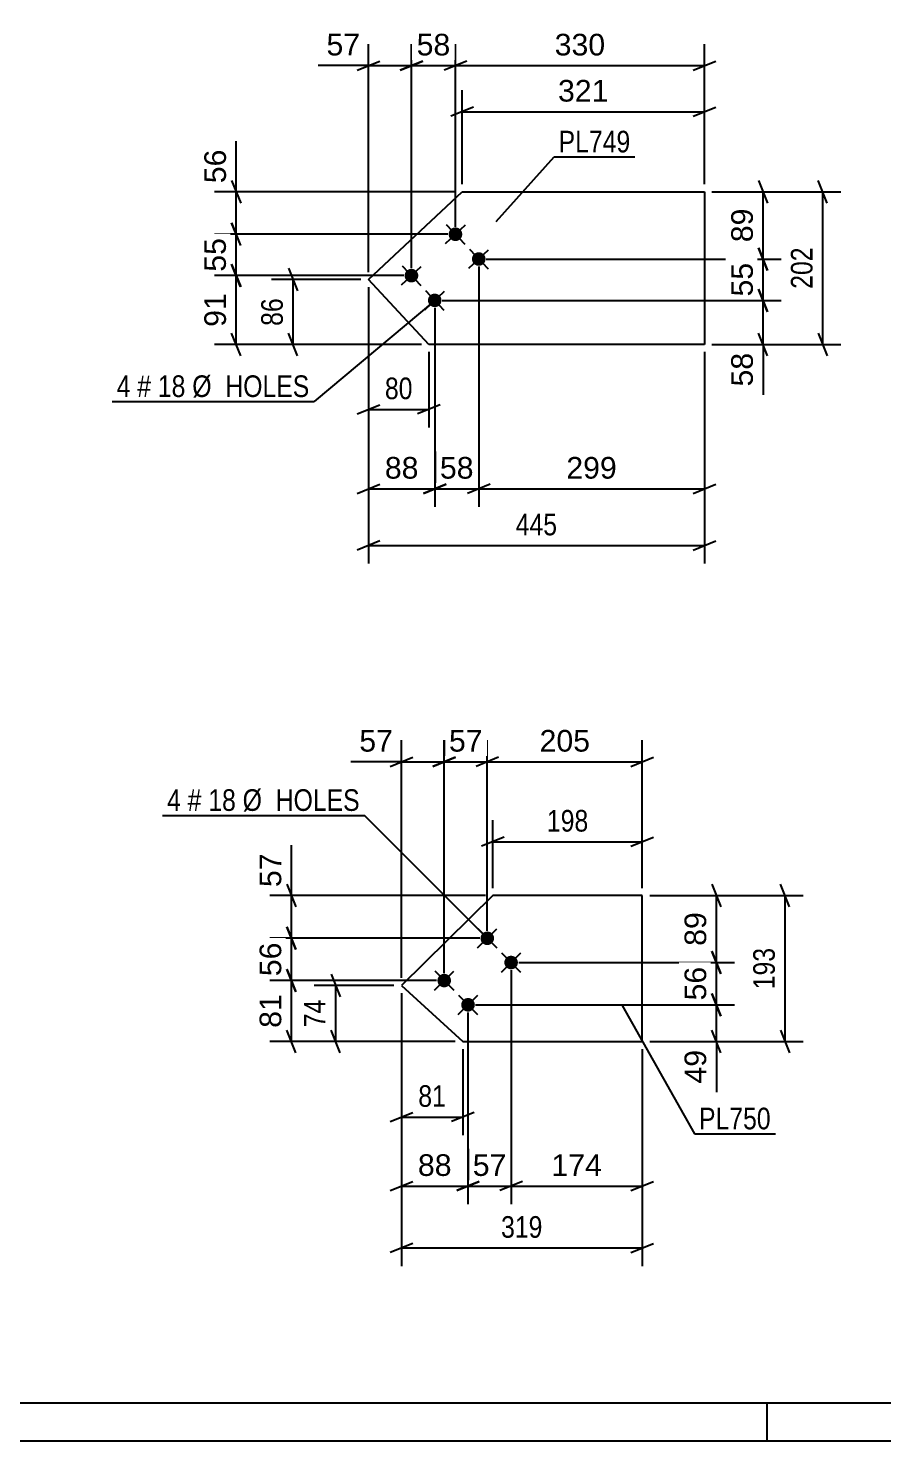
# Model space of a CAD drawing. Header units: millimetres. Extents: x 0 to 841, y 0 to 594.
# Drawn here: x 113.2 to 226.3, y 0 to 187.1 of the extents above; entities that cross this region are included whole.
import ezdxf

# ---------------------------------------------------------------- set-up
doc = ezdxf.new("R2010")
doc.units = ezdxf.units.MM
doc.styles.add('Arial', font='ARIAL.TTF', dxfattribs={"height": 0.2})
doc.styles.add('Arial Narrow', font='ARIALN.TTF', dxfattribs={"height": 0.2})

# ---------------------------------------------------------------- blocks, each defined once
blk = doc.blocks.new('Unknown-284934870-1134')
at = {"color": 5, "linetype": 'Continuous'}
for p, q in [((5, 5), (836, 5)), ((211, 0), (211, 5)), ((0, 0), (841, 0))]:
    blk.add_line(p, q, dxfattribs=at)
blk = doc.blocks.new('Part-284934870-2164 - 2163')
at = {"color": 2, "linetype": 'Continuous'}
for p, q in [((158.21, 153.76), (170.6, 165.4)), ((170.6, 165.4), (202.68, 165.4)), ((202.68, 165.4), (202.68, 145.18)), ((166.21, 145.18), (158.21, 153.76)), ((202.68, 145.18), (166.21, 145.18))]:
    blk.add_line(p, q, dxfattribs=at)
blk = doc.blocks.new('Bolt-284934870-2165 - 2163')
at = {"linetype": 'Continuous'}
for points in [[(170.38, 160.39, -1), (169.06, 159.15, -1)], [(173.46, 157.11, -1), (172.15, 155.87, -1)], [(164.55, 154.91, -1), (163.23, 153.67, -1)], [(167.63, 151.63, -1), (166.32, 150.4, -1)]]:
    blk.add_hatch(color=1, dxfattribs=at).paths.add_polyline_path(points)
at = {"color": 1, "linetype": 'Continuous'}
for p, q in [((168.41, 158.54), (171.03, 161)), ((168.49, 161.08), (170.95, 158.46)), ((171.49, 155.26), (174.11, 157.72)), ((171.57, 157.8), (174.03, 155.18)), ((162.58, 153.06), (165.2, 155.52)), ((162.66, 155.6), (165.12, 152.98)), ((165.66, 149.78), (168.28, 152.24)), ((165.74, 152.32), (168.2, 149.7))]:
    blk.add_line(p, q, dxfattribs=at)
blk = doc.blocks.new('Part-284934870-2172 - 2171')
at = {"color": 2, "linetype": 'Continuous'}
for p, q in [((174.69, 72.19), (162.57, 60.28)), ((194.45, 72.19), (174.69, 72.19)), ((194.45, 52.87), (194.45, 72.19)), ((162.57, 60.28), (170.69, 52.87)), ((170.69, 52.87), (194.45, 52.87))]:
    blk.add_line(p, q, dxfattribs=at)
blk = doc.blocks.new('Bolt-284934870-2173 - 2171')
at = {"linetype": 'Continuous'}
for points in [[(174.58, 67.17, -1), (173.29, 65.91, -1)], [(177.73, 63.96, -1), (176.45, 62.7, -1)], [(168.87, 61.57, -1), (167.59, 60.31, -1)], [(172.03, 58.36, -1), (170.74, 57.1, -1)]]:
    blk.add_hatch(color=1, dxfattribs=at).paths.add_polyline_path(points)
at = {"color": 1, "linetype": 'Continuous'}
for p, q in [((172.65, 65.28), (175.22, 67.8)), ((172.67, 67.83), (175.2, 65.26)), ((175.81, 62.07), (178.37, 64.6)), ((175.83, 64.62), (178.35, 62.05)), ((166.95, 59.67), (169.51, 62.2)), ((166.97, 62.22), (169.49, 59.65)), ((170.1, 56.46), (172.67, 58.99)), ((170.12, 59.01), (172.65, 56.44))]:
    blk.add_line(p, q, dxfattribs=at)
blk = doc.blocks.new('StraightDimension-284934870-10926 - 2163')
at = {"color": 7, "linetype": 'Continuous'}
for p, q in [((172.8, 155.49), (172.8, 123.66)), ((202.68, 144.18), (202.68, 123.66)), ((174.3, 126.66), (171.3, 125.46)), ((172.8, 126.06), (202.68, 126.06)), ((201.18, 125.46), (204.18, 126.66))]:
    blk.add_line(p, q, dxfattribs=at)
at = {"color": 0}
blk.add_wipeout([(191.67, 126.81), (191.67, 131.01), (183.8, 131.01), (183.8, 126.81)], dxfattribs=at)
at = {"color": 3, "style": 'Arial'}
blk.add_text('299', height=2.865, dxfattribs=at).set_placement((184.4, 127.41))
blk = doc.blocks.new('StraightDimension-284934870-10966 - 2163')
at = {"color": 7, "linetype": 'Continuous'}
for p, q in [((158.21, 154.76), (158.21, 184.95)), ((163.89, 155.29), (163.89, 184.95)), ((156.71, 181.5), (159.71, 182.7)), ((158.21, 182.1), (163.89, 182.1)), ((165.39, 182.7), (162.39, 181.5))]:
    blk.add_line(p, q, dxfattribs=at)
at = {"color": 0}
blk.add_wipeout([(157.69, 182.85), (157.69, 187.05), (152.04, 187.05), (152.04, 182.85)], dxfattribs=at)
at = {"color": 7, "linetype": 'Continuous'}
blk.add_line((158.21, 182.1), (151.52, 182.1), dxfattribs=at)
blk.add_line((158.21, 182.1), (151.52, 182.1), dxfattribs=at)
at = {"color": 3, "style": 'Arial'}
blk.add_text('57', height=2.865, dxfattribs=at).set_placement((152.64, 183.45))
blk = doc.blocks.new('StraightDimension-284934870-3855 - 2163')
at = {"color": 7, "linetype": 'Continuous'}
for p, q in [((158.21, 152.76), (158.21, 134.18)), ((166.21, 144.18), (166.21, 134.18)), ((156.71, 135.98), (159.71, 137.18)), ((158.21, 136.58), (166.21, 136.58)), ((167.71, 137.18), (164.71, 135.98))]:
    blk.add_line(p, q, dxfattribs=at)
at = {"color": 0}
blk.add_wipeout([(164.64, 137.33), (164.64, 141.53), (159.78, 141.53), (159.78, 137.33)], dxfattribs=at)
at = {"color": 3, "style": 'Arial Narrow'}
blk.add_text('80', height=2.863, dxfattribs=at).set_placement((160.38, 137.93))
blk = doc.blocks.new('StraightDimension-284934870-3847 - 2163')
at = {"color": 7, "linetype": 'Continuous'}
for p, q in [((218.95, 163.9), (217.75, 166.9)), ((203.68, 165.4), (220.75, 165.4)), ((218.35, 145.18), (218.35, 165.4)), ((217.75, 146.68), (218.95, 143.68)), ((203.68, 145.18), (220.75, 145.18))]:
    blk.add_line(p, q, dxfattribs=at)
at = {"color": 0}
blk.add_wipeout([(217.6, 158.63), (213.4, 158.63), (213.4, 151.95), (217.6, 151.95)], dxfattribs=at)
at = {"color": 3, "style": 'Arial Narrow'}
blk.add_text('202', height=2.863, rotation=90.0002, dxfattribs=at).set_placement((217, 152.55))
blk = doc.blocks.new('StraightDimension-284934870-3899 - 2163')
at = {"color": 7, "linetype": 'Continuous'}
for p, q in [((158.21, 152.76), (158.21, 116.15)), ((202.68, 144.18), (202.68, 116.15)), ((159.71, 119.15), (156.71, 117.95)), ((158.21, 118.55), (202.68, 118.55)), ((201.18, 117.95), (204.18, 119.15))]:
    blk.add_line(p, q, dxfattribs=at)
at = {"color": 0}
blk.add_wipeout([(183.79, 119.3), (183.79, 123.5), (177.1, 123.5), (177.1, 119.3)], dxfattribs=at)
at = {"color": 3, "style": 'Arial Narrow'}
blk.add_text('445', height=2.863, dxfattribs=at).set_placement((177.7, 119.9))
blk = doc.blocks.new('StraightDimension-284934870-10927 - 2163')
at = {"color": 7, "linetype": 'Continuous'}
for p, q in [((172.8, 155.49), (172.8, 123.66)), ((166.97, 150.01), (166.97, 123.66)), ((165.47, 125.46), (168.47, 126.66)), ((166.97, 126.06), (172.8, 126.06)), ((174.3, 126.66), (171.3, 125.46))]:
    blk.add_line(p, q, dxfattribs=at)
at = {"color": 0}
blk.add_wipeout([(172.71, 126.81), (172.71, 131.01), (167.06, 131.01), (167.06, 126.81)], dxfattribs=at)
at = {"color": 3, "style": 'Arial'}
blk.add_text('58', height=2.865, dxfattribs=at).set_placement((167.66, 127.41))
blk = doc.blocks.new('StraightDimension-284934870-10928 - 2163')
at = {"color": 7, "linetype": 'Continuous'}
for p, q in [((158.21, 152.76), (158.21, 123.66)), ((166.97, 150.01), (166.97, 123.66)), ((156.71, 125.46), (159.71, 126.66)), ((158.21, 126.06), (166.97, 126.06)), ((168.47, 126.66), (165.47, 125.46))]:
    blk.add_line(p, q, dxfattribs=at)
at = {"color": 0}
blk.add_wipeout([(165.42, 126.81), (165.42, 131.01), (159.77, 131.01), (159.77, 126.81)], dxfattribs=at)
at = {"color": 3, "style": 'Arial'}
blk.add_text('88', height=2.865, dxfattribs=at).set_placement((160.37, 127.41))
blk = doc.blocks.new('StraightDimension-284934870-10955 - 2163')
at = {"color": 7, "linetype": 'Continuous'}
for p, q in [((170.6, 166.4), (170.6, 178.84)), ((202.68, 166.4), (202.68, 178.84)), ((172.1, 176.59), (169.1, 175.39)), ((170.6, 175.99), (202.68, 175.99)), ((201.18, 175.39), (204.18, 176.59))]:
    blk.add_line(p, q, dxfattribs=at)
at = {"color": 0}
blk.add_wipeout([(190.58, 176.74), (190.58, 180.94), (182.7, 180.94), (182.7, 176.74)], dxfattribs=at)
at = {"color": 3, "style": 'Arial'}
blk.add_text('321', height=2.865, dxfattribs=at).set_placement((183.3, 177.34))
blk = doc.blocks.new('StraightDimension-284934870-10964 - 2163')
at = {"color": 7, "linetype": 'Continuous'}
for p, q in [((169.72, 160.77), (169.72, 184.95)), ((202.68, 166.4), (202.68, 184.95)), ((171.22, 182.7), (168.22, 181.5)), ((169.72, 182.1), (202.68, 182.1)), ((201.18, 181.5), (204.18, 182.7))]:
    blk.add_line(p, q, dxfattribs=at)
at = {"color": 0}
blk.add_wipeout([(190.13, 182.85), (190.13, 187.05), (182.26, 187.05), (182.26, 182.85)], dxfattribs=at)
at = {"color": 3, "style": 'Arial'}
blk.add_text('330', height=2.865, dxfattribs=at).set_placement((182.86, 183.45))
blk = doc.blocks.new('StraightDimension-284934870-10965 - 2163')
at = {"color": 7, "linetype": 'Continuous'}
for p, q in [((163.89, 155.29), (163.89, 184.95)), ((169.72, 160.77), (169.72, 184.95)), ((162.39, 181.5), (165.39, 182.7)), ((163.89, 182.1), (169.72, 182.1)), ((171.22, 182.7), (168.22, 181.5))]:
    blk.add_line(p, q, dxfattribs=at)
at = {"color": 0}
blk.add_wipeout([(169.63, 182.85), (169.63, 187.05), (163.98, 187.05), (163.98, 182.85)], dxfattribs=at)
at = {"color": 3, "style": 'Arial'}
blk.add_text('58', height=2.865, dxfattribs=at).set_placement((164.58, 183.45))
blk = doc.blocks.new('StraightDimension-284934870-10993 - 2163')
at = {"color": 7, "linetype": 'Continuous'}
for p, q in [((147.61, 155.26), (148.81, 152.26)), ((157.21, 153.76), (145.36, 153.76)), ((148.21, 145.18), (148.21, 153.76)), ((148.81, 143.68), (147.61, 146.68)), ((165.21, 145.18), (145.36, 145.18))]:
    blk.add_line(p, q, dxfattribs=at)
at = {"color": 0}
blk.add_wipeout([(147.46, 151.9), (143.26, 151.9), (143.26, 147.04), (147.46, 147.04)], dxfattribs=at)
at = {"color": 3, "style": 'Arial Narrow'}
blk.add_text('86', height=2.863, rotation=90.0002, dxfattribs=at).set_placement((146.86, 147.64))
blk = doc.blocks.new('StraightDimension-284934870-11024 - 2163')
at = {"color": 7, "linetype": 'Continuous'}
for p, q in [((140.08, 166.9), (141.28, 163.9)), ((169.6, 165.4), (137.83, 165.4)), ((140.68, 159.77), (140.68, 165.4)), ((141.28, 158.27), (140.08, 161.27)), ((168.72, 159.77), (137.83, 159.77))]:
    blk.add_line(p, q, dxfattribs=at)
at = {"color": 0}
blk.add_wipeout([(139.93, 171.57), (135.73, 171.57), (135.73, 165.93), (139.93, 165.93)], dxfattribs=at)
at = {"color": 7, "linetype": 'Continuous'}
blk.add_line((140.68, 165.4), (140.68, 172.1), dxfattribs=at)
blk.add_line((140.68, 165.4), (140.68, 172.1), dxfattribs=at)
at = {"color": 3, "style": 'Arial'}
blk.add_text('56', height=2.865, rotation=90.0002, dxfattribs=at).set_placement((139.33, 166.53))
blk = doc.blocks.new('StraightDimension-284934870-11025 - 2163')
at = {"color": 7, "linetype": 'Continuous'}
for p, q in [((140.07, 161.27), (141.27, 158.27)), ((168.72, 159.77), (137.82, 159.77)), ((140.67, 154.29), (140.67, 159.77)), ((141.27, 152.79), (140.07, 155.79)), ((162.89, 154.29), (137.82, 154.29))]:
    blk.add_line(p, q, dxfattribs=at)
at = {"color": 0}
blk.add_wipeout([(139.92, 159.85), (135.72, 159.85), (135.72, 154.21), (139.92, 154.21)], dxfattribs=at)
at = {"color": 3, "style": 'Arial'}
blk.add_text('55', height=2.865, rotation=90.0002, dxfattribs=at).set_placement((139.32, 154.81))
blk = doc.blocks.new('StraightDimension-284934870-11026 - 2163')
at = {"color": 7, "linetype": 'Continuous'}
for p, q in [((140.08, 155.79), (141.28, 152.79)), ((162.89, 154.29), (137.83, 154.29)), ((140.68, 145.18), (140.68, 154.29)), ((141.28, 143.68), (140.08, 146.68)), ((165.21, 145.18), (137.83, 145.18))]:
    blk.add_line(p, q, dxfattribs=at)
at = {"color": 0}
blk.add_wipeout([(139.92, 152.56), (135.72, 152.56), (135.72, 146.91), (139.92, 146.91)], dxfattribs=at)
at = {"color": 3, "style": 'Arial'}
blk.add_text('91', height=2.865, rotation=90.0002, dxfattribs=at).set_placement((139.33, 147.51))
blk = doc.blocks.new('StraightDimension-284934870-11055 - 2163')
at = {"color": 7, "linetype": 'Continuous'}
for p, q in [((209.85, 166.9), (211.05, 163.9)), ((203.68, 165.4), (212.85, 165.4)), ((210.45, 156.49), (210.45, 165.4)), ((211.05, 154.99), (209.85, 157.99)), ((173.8, 156.49), (212.85, 156.49))]:
    blk.add_line(p, q, dxfattribs=at)
at = {"color": 0}
blk.add_wipeout([(209.7, 163.77), (205.5, 163.77), (205.5, 158.12), (209.7, 158.12)], dxfattribs=at)
at = {"color": 3, "style": 'Arial'}
blk.add_text('89', height=2.865, rotation=90.0002, dxfattribs=at).set_placement((209.1, 158.72))
blk = doc.blocks.new('StraightDimension-284934870-11056 - 2163')
at = {"color": 7, "linetype": 'Continuous'}
for p, q in [((209.85, 157.99), (211.05, 154.99)), ((173.8, 156.49), (212.85, 156.49)), ((210.45, 151.01), (210.45, 156.49)), ((211.05, 149.51), (209.85, 152.51)), ((167.97, 151.01), (212.85, 151.01))]:
    blk.add_line(p, q, dxfattribs=at)
at = {"color": 0}
blk.add_wipeout([(209.7, 156.57), (205.5, 156.57), (205.5, 150.93), (209.7, 150.93)], dxfattribs=at)
at = {"color": 3, "style": 'Arial'}
blk.add_text('55', height=2.865, rotation=90.0002, dxfattribs=at).set_placement((209.1, 151.53))
blk = doc.blocks.new('StraightDimension-284934870-11057 - 2163')
at = {"color": 7, "linetype": 'Continuous'}
for p, q in [((209.85, 152.51), (211.05, 149.51)), ((167.97, 151.01), (212.85, 151.01)), ((210.45, 145.18), (210.45, 151.01)), ((211.05, 143.68), (209.85, 146.68)), ((203.68, 145.18), (212.85, 145.18))]:
    blk.add_line(p, q, dxfattribs=at)
at = {"color": 0}
blk.add_wipeout([(209.7, 144.66), (205.5, 144.66), (205.5, 139.01), (209.7, 139.01)], dxfattribs=at)
at = {"color": 7, "linetype": 'Continuous'}
blk.add_line((210.45, 145.18), (210.45, 138.49), dxfattribs=at)
blk.add_line((210.45, 145.18), (210.45, 138.49), dxfattribs=at)
at = {"color": 3, "style": 'Arial'}
blk.add_text('58', height=2.865, rotation=90.0002, dxfattribs=at).set_placement((209.1, 139.61))
blk = doc.blocks.new('StraightDimension-284934870-3919 - 2171')
at = {"color": 7, "linetype": 'Continuous'}
for p, q in [((162.57, 59.28), (162.57, 40.47)), ((170.69, 51.87), (170.69, 40.47)), ((161.07, 42.27), (164.07, 43.47)), ((172.19, 43.47), (169.19, 42.27)), ((162.57, 42.87), (170.69, 42.87))]:
    blk.add_line(p, q, dxfattribs=at)
at = {"color": 0}
blk.add_wipeout([(169.06, 43.62), (169.06, 47.82), (164.2, 47.82), (164.2, 43.62)], dxfattribs=at)
at = {"color": 3, "style": 'Arial Narrow'}
blk.add_text('81', height=2.863, dxfattribs=at).set_placement((164.8, 44.22))
blk = doc.blocks.new('StraightDimension-284934870-10796 - 2171')
at = {"color": 7, "linetype": 'Continuous'}
for p, q in [((177.09, 62.33), (177.09, 31.32)), ((171.38, 56.73), (171.38, 31.32)), ((169.88, 33.12), (172.88, 34.32)), ((171.38, 33.72), (177.09, 33.72)), ((178.59, 34.32), (175.59, 33.12))]:
    blk.add_line(p, q, dxfattribs=at)
at = {"color": 0}
blk.add_wipeout([(177.06, 34.47), (177.06, 38.67), (171.41, 38.67), (171.41, 34.47)], dxfattribs=at)
at = {"color": 3, "style": 'Arial'}
blk.add_text('57', height=2.865, dxfattribs=at).set_placement((172.01, 35.07))
blk = doc.blocks.new('StraightDimension-284934870-3903 - 2171')
at = {"color": 7, "linetype": 'Continuous'}
for p, q in [((153.26, 61.78), (154.46, 58.78)), ((161.57, 60.28), (151.01, 60.28)), ((153.86, 52.87), (153.86, 60.28)), ((154.46, 51.37), (153.26, 54.37)), ((169.69, 52.87), (151.01, 52.87))]:
    blk.add_line(p, q, dxfattribs=at)
at = {"color": 0}
blk.add_wipeout([(153.11, 59), (148.91, 59), (148.91, 54.15), (153.11, 54.15)], dxfattribs=at)
at = {"color": 3, "style": 'Arial Narrow'}
blk.add_text('74', height=2.863, rotation=90.0002, dxfattribs=at).set_placement((152.51, 54.75))
blk = doc.blocks.new('StraightDimension-284934870-3913 - 2171')
at = {"color": 7, "linetype": 'Continuous'}
for p, q in [((174.69, 73.19), (174.69, 82.17)), ((194.45, 73.19), (194.45, 82.17)), ((176.19, 79.92), (173.19, 78.72)), ((174.69, 79.32), (194.45, 79.32)), ((192.95, 78.72), (195.95, 79.92))]:
    blk.add_line(p, q, dxfattribs=at)
at = {"color": 0}
blk.add_wipeout([(187.91, 80.07), (187.91, 84.27), (181.23, 84.27), (181.23, 80.07)], dxfattribs=at)
at = {"color": 3, "style": 'Arial Narrow'}
blk.add_text('198', height=2.863, dxfattribs=at).set_placement((181.83, 80.67))
blk = doc.blocks.new('StraightDimension-284934870-3909 - 2171')
at = {"color": 7, "linetype": 'Continuous'}
for p, q in [((213.96, 70.69), (212.76, 73.69)), ((195.45, 72.19), (215.76, 72.19)), ((213.36, 52.87), (213.36, 72.19)), ((212.76, 54.37), (213.96, 51.37)), ((195.45, 52.87), (215.76, 52.87))]:
    blk.add_line(p, q, dxfattribs=at)
at = {"color": 0}
blk.add_wipeout([(212.61, 65.87), (208.41, 65.87), (208.41, 59.19), (212.61, 59.19)], dxfattribs=at)
at = {"color": 3, "style": 'Arial Narrow'}
blk.add_text('193', height=2.863, rotation=90.0002, dxfattribs=at).set_placement((212.01, 59.79))
blk = doc.blocks.new('StraightDimension-284934870-3963 - 2171')
at = {"color": 7, "linetype": 'Continuous'}
for p, q in [((162.57, 59.28), (162.57, 23.13)), ((194.45, 51.87), (194.45, 23.13)), ((164.07, 26.13), (161.07, 24.93)), ((162.57, 25.53), (194.45, 25.53)), ((192.95, 24.93), (195.95, 26.13))]:
    blk.add_line(p, q, dxfattribs=at)
at = {"color": 0}
blk.add_wipeout([(181.85, 26.28), (181.85, 30.48), (175.16, 30.48), (175.16, 26.28)], dxfattribs=at)
at = {"color": 3, "style": 'Arial Narrow'}
blk.add_text('319', height=2.863, dxfattribs=at).set_placement((175.76, 26.88))
blk = doc.blocks.new('StraightDimension-284934870-10795 - 2171')
at = {"color": 7, "linetype": 'Continuous'}
for p, q in [((177.09, 62.33), (177.09, 31.32)), ((194.45, 51.87), (194.45, 31.32)), ((178.59, 34.32), (175.59, 33.12)), ((177.09, 33.72), (194.45, 33.72)), ((192.95, 33.12), (195.95, 34.32))]:
    blk.add_line(p, q, dxfattribs=at)
at = {"color": 0}
blk.add_wipeout([(189.7, 34.47), (189.7, 38.67), (181.83, 38.67), (181.83, 34.47)], dxfattribs=at)
at = {"color": 3, "style": 'Arial'}
blk.add_text('174', height=2.865, dxfattribs=at).set_placement((182.43, 35.07))
blk = doc.blocks.new('StraightDimension-284934870-10797 - 2171')
at = {"color": 7, "linetype": 'Continuous'}
for p, q in [((162.57, 59.28), (162.57, 31.32)), ((171.38, 56.73), (171.38, 31.32)), ((161.07, 33.12), (164.07, 34.32)), ((162.57, 33.72), (171.38, 33.72)), ((172.88, 34.32), (169.88, 33.12))]:
    blk.add_line(p, q, dxfattribs=at)
at = {"color": 0}
blk.add_wipeout([(169.8, 34.47), (169.8, 38.67), (164.15, 38.67), (164.15, 34.47)], dxfattribs=at)
at = {"color": 3, "style": 'Arial'}
blk.add_text('88', height=2.865, dxfattribs=at).set_placement((164.75, 35.07))
blk = doc.blocks.new('StraightDimension-284934870-10832 - 2171')
at = {"color": 7, "linetype": 'Continuous'}
for p, q in [((173.94, 67.54), (173.94, 92.76)), ((194.45, 73.19), (194.45, 92.76)), ((175.44, 90.51), (172.44, 89.31)), ((173.94, 89.91), (194.45, 89.91)), ((192.95, 89.31), (195.95, 90.51))]:
    blk.add_line(p, q, dxfattribs=at)
at = {"color": 0}
blk.add_wipeout([(188.13, 90.66), (188.13, 94.86), (180.26, 94.86), (180.26, 90.66)], dxfattribs=at)
at = {"color": 3, "style": 'Arial'}
blk.add_text('205', height=2.865, dxfattribs=at).set_placement((180.86, 91.26))
blk = doc.blocks.new('StraightDimension-284934870-10833 - 2171')
at = {"color": 7, "linetype": 'Continuous'}
for p, q in [((168.23, 61.94), (168.23, 92.76)), ((173.94, 67.54), (173.94, 92.76)), ((166.73, 89.31), (169.73, 90.51)), ((168.23, 89.91), (173.94, 89.91)), ((175.44, 90.51), (172.44, 89.31))]:
    blk.add_line(p, q, dxfattribs=at)
at = {"color": 0}
blk.add_wipeout([(173.91, 90.66), (173.91, 94.86), (168.26, 94.86), (168.26, 90.66)], dxfattribs=at)
at = {"color": 3, "style": 'Arial'}
blk.add_text('57', height=2.865, dxfattribs=at).set_placement((168.86, 91.26))
blk = doc.blocks.new('StraightDimension-284934870-10834 - 2171')
at = {"color": 7, "linetype": 'Continuous'}
for p, q in [((162.57, 61.28), (162.57, 92.76)), ((168.23, 61.94), (168.23, 92.76)), ((161.07, 89.31), (164.07, 90.51)), ((162.57, 89.91), (168.23, 89.91)), ((169.73, 90.51), (166.73, 89.31))]:
    blk.add_line(p, q, dxfattribs=at)
at = {"color": 0}
blk.add_wipeout([(162.04, 90.66), (162.04, 94.86), (156.39, 94.86), (156.39, 90.66)], dxfattribs=at)
at = {"color": 7, "linetype": 'Continuous'}
blk.add_line((162.57, 89.91), (155.87, 89.91), dxfattribs=at)
blk.add_line((162.57, 89.91), (155.87, 89.91), dxfattribs=at)
at = {"color": 3, "style": 'Arial'}
blk.add_text('57', height=2.865, dxfattribs=at).set_placement((156.99, 91.26))
blk = doc.blocks.new('StraightDimension-284934870-10871 - 2171')
at = {"color": 7, "linetype": 'Continuous'}
for p, q in [((147.4, 73.69), (148.6, 70.69)), ((173.69, 72.19), (145.15, 72.19)), ((148, 66.54), (148, 72.19)), ((148.6, 65.04), (147.4, 68.04)), ((172.94, 66.54), (145.15, 66.54))]:
    blk.add_line(p, q, dxfattribs=at)
at = {"color": 0}
blk.add_wipeout([(147.25, 78.37), (143.05, 78.37), (143.05, 72.72), (147.25, 72.72)], dxfattribs=at)
at = {"color": 7, "linetype": 'Continuous'}
blk.add_line((148, 72.19), (148, 78.89), dxfattribs=at)
blk.add_line((148, 72.19), (148, 78.89), dxfattribs=at)
at = {"color": 3, "style": 'Arial'}
blk.add_text('57', height=2.865, rotation=90.0002, dxfattribs=at).set_placement((146.65, 73.32))
blk = doc.blocks.new('StraightDimension-284934870-10872 - 2171')
at = {"color": 7, "linetype": 'Continuous'}
for p, q in [((147.4, 68.04), (148.6, 65.04)), ((172.94, 66.54), (145.15, 66.54)), ((148, 60.94), (148, 66.54)), ((148.6, 59.44), (147.4, 62.44)), ((167.23, 60.94), (145.15, 60.94))]:
    blk.add_line(p, q, dxfattribs=at)
at = {"color": 0}
blk.add_wipeout([(147.25, 66.56), (143.05, 66.56), (143.05, 60.92), (147.25, 60.92)], dxfattribs=at)
at = {"color": 3, "style": 'Arial'}
blk.add_text('56', height=2.865, rotation=90.0002, dxfattribs=at).set_placement((146.65, 61.52))
blk = doc.blocks.new('StraightDimension-284934870-10873 - 2171')
at = {"color": 7, "linetype": 'Continuous'}
for p, q in [((147.4, 62.44), (148.6, 59.44)), ((167.23, 60.94), (145.15, 60.94)), ((148, 52.87), (148, 60.94)), ((148.6, 51.37), (147.4, 54.37)), ((169.69, 52.87), (145.15, 52.87))]:
    blk.add_line(p, q, dxfattribs=at)
at = {"color": 0}
blk.add_wipeout([(147.25, 59.73), (143.05, 59.73), (143.05, 54.08), (147.25, 54.08)], dxfattribs=at)
at = {"color": 3, "style": 'Arial'}
blk.add_text('81', height=2.865, rotation=90.0002, dxfattribs=at).set_placement((146.65, 54.68))
blk = doc.blocks.new('StraightDimension-284934870-10902 - 2171')
at = {"color": 7, "linetype": 'Continuous'}
for p, q in [((203.67, 73.69), (204.87, 70.69)), ((195.45, 72.19), (206.67, 72.19)), ((204.27, 63.33), (204.27, 72.19)), ((204.87, 61.83), (203.67, 64.83)), ((178.09, 63.33), (206.67, 63.33))]:
    blk.add_line(p, q, dxfattribs=at)
at = {"color": 0}
blk.add_wipeout([(203.52, 70.59), (199.32, 70.59), (199.32, 64.94), (203.52, 64.94)], dxfattribs=at)
at = {"color": 3, "style": 'Arial'}
blk.add_text('89', height=2.865, rotation=90.0002, dxfattribs=at).set_placement((202.92, 65.54))
blk = doc.blocks.new('StraightDimension-284934870-10903 - 2171')
at = {"color": 7, "linetype": 'Continuous'}
for p, q in [((203.67, 64.83), (204.87, 61.83)), ((178.09, 63.33), (206.67, 63.33)), ((204.27, 57.73), (204.27, 63.33)), ((204.87, 56.23), (203.67, 59.23)), ((172.38, 57.73), (206.67, 57.73))]:
    blk.add_line(p, q, dxfattribs=at)
at = {"color": 0}
blk.add_wipeout([(203.52, 63.35), (199.32, 63.35), (199.32, 57.71), (203.52, 57.71)], dxfattribs=at)
at = {"color": 3, "style": 'Arial'}
blk.add_text('56', height=2.865, rotation=90.0002, dxfattribs=at).set_placement((202.92, 58.31))
blk = doc.blocks.new('StraightDimension-284934870-10904 - 2171')
at = {"color": 7, "linetype": 'Continuous'}
for p, q in [((203.67, 59.23), (204.87, 56.23)), ((172.38, 57.73), (206.67, 57.73)), ((204.27, 52.87), (204.27, 57.73)), ((204.87, 51.37), (203.67, 54.37)), ((195.45, 52.87), (206.67, 52.87))]:
    blk.add_line(p, q, dxfattribs=at)
at = {"color": 0}
blk.add_wipeout([(203.52, 52.35), (199.32, 52.35), (199.32, 46.7), (203.52, 46.7)], dxfattribs=at)
at = {"color": 7, "linetype": 'Continuous'}
blk.add_line((204.27, 52.87), (204.27, 46.17), dxfattribs=at)
blk.add_line((204.27, 52.87), (204.27, 46.17), dxfattribs=at)
at = {"color": 3, "style": 'Arial'}
blk.add_text('49', height=2.865, rotation=90.0002, dxfattribs=at).set_placement((202.92, 47.3))
blk = doc.blocks.new('Mark-284934870-4387 - 2163')
at = {"color": 0}
blk.add_wipeout([(192.89, 170.61), (192.89, 173.61), (183.38, 173.61), (183.38, 170.61)], dxfattribs=at)
blk.add_wipeout([(192.89, 170.61), (192.89, 173.61), (183.38, 173.61), (183.38, 170.61)], dxfattribs=at)
at = {"color": 30, "linetype": 'Continuous'}
for p, q in [((175.09, 161.48), (182.78, 170.01)), ((182.78, 170.01), (193.49, 170.01))]:
    blk.add_line(p, q, dxfattribs=at)
at = {"color": 3, "style": 'Arial Narrow'}
blk.add_text('PL749', height=2.863, dxfattribs=at).set_placement((183.38, 170.61))
blk = doc.blocks.new('Mark-284934870-4390 - 2163')
at = {"color": 0}
blk.add_wipeout([(126.68, 138.22), (126.68, 141.22), (124.86, 141.22), (124.86, 138.22)], dxfattribs=at)
blk.add_wipeout([(126.68, 138.22), (126.68, 141.22), (124.86, 141.22), (124.86, 138.22)], dxfattribs=at)
at = {"color": 3, "style": 'Arial Narrow'}
blk.add_text('4', height=2.86, dxfattribs=at).set_placement((124.86, 138.22))
at = {"color": 0}
blk.add_wipeout([(129.41, 138.22), (129.41, 141.22), (127.58, 141.22), (127.58, 138.22)], dxfattribs=at)
blk.add_wipeout([(129.41, 138.22), (129.41, 141.22), (127.58, 141.22), (127.58, 138.22)], dxfattribs=at)
blk.add_wipeout([(133.97, 138.22), (133.97, 141.22), (130.31, 141.22), (130.31, 138.22)], dxfattribs=at)
blk.add_wipeout([(133.97, 138.22), (133.97, 141.22), (130.31, 141.22), (130.31, 138.22)], dxfattribs=at)
at = {"color": 3, "style": 'Arial Narrow'}
for s, height, p in [('#', 2.86, (127.58, 138.22)), ('18', 2.863, (130.31, 138.22))]:
    blk.add_text(s, height=height, dxfattribs=at).set_placement(p)
at = {"color": 0}
blk.add_wipeout([(150.4, 138.22), (150.4, 141.22), (134.87, 141.22), (134.87, 138.22)], dxfattribs=at)
blk.add_wipeout([(150.4, 138.22), (150.4, 141.22), (134.87, 141.22), (134.87, 138.22)], dxfattribs=at)
at = {"color": 7, "linetype": 'Continuous'}
for p in [(166.97, 151.01), (124.26, 137.62)]:
    blk.add_line(p, (151, 137.62), dxfattribs=at)
at = {"color": 3, "style": 'Arial Narrow'}
blk.add_text('Ø  HOLES', height=2.863, dxfattribs=at).set_placement((134.87, 138.22))
blk = doc.blocks.new('Mark-284934870-4391 - 2171')
at = {"color": 0}
blk.add_wipeout([(211.48, 41.24), (211.48, 44.24), (201.97, 44.24), (201.97, 41.24)], dxfattribs=at)
blk.add_wipeout([(211.48, 41.24), (211.48, 44.24), (201.97, 44.24), (201.97, 41.24)], dxfattribs=at)
at = {"color": 30, "linetype": 'Continuous'}
for p, q in [((191.81, 57.64), (201.37, 40.64)), ((201.37, 40.64), (212.08, 40.64))]:
    blk.add_line(p, q, dxfattribs=at)
at = {"color": 3, "style": 'Arial Narrow'}
blk.add_text('PL750', height=2.863, dxfattribs=at).set_placement((201.97, 41.24))
blk = doc.blocks.new('Mark-284934870-4394 - 2171')
at = {"color": 0}
blk.add_wipeout([(133.36, 83.41), (133.36, 86.41), (131.53, 86.41), (131.53, 83.41)], dxfattribs=at)
blk.add_wipeout([(133.36, 83.41), (133.36, 86.41), (131.53, 86.41), (131.53, 83.41)], dxfattribs=at)
at = {"color": 3, "style": 'Arial Narrow'}
blk.add_text('4', height=2.86, dxfattribs=at).set_placement((131.53, 83.41))
at = {"color": 0}
blk.add_wipeout([(136.09, 83.41), (136.09, 86.41), (134.26, 86.41), (134.26, 83.41)], dxfattribs=at)
blk.add_wipeout([(136.09, 83.41), (136.09, 86.41), (134.26, 86.41), (134.26, 83.41)], dxfattribs=at)
blk.add_wipeout([(140.64, 83.41), (140.64, 86.41), (136.99, 86.41), (136.99, 83.41)], dxfattribs=at)
blk.add_wipeout([(140.64, 83.41), (140.64, 86.41), (136.99, 86.41), (136.99, 83.41)], dxfattribs=at)
at = {"color": 3, "style": 'Arial Narrow'}
for s, height, p in [('#', 2.86, (134.26, 83.41)), ('18', 2.863, (136.99, 83.41))]:
    blk.add_text(s, height=height, dxfattribs=at).set_placement(p)
at = {"color": 0}
blk.add_wipeout([(157.07, 83.41), (157.07, 86.41), (141.54, 86.41), (141.54, 83.41)], dxfattribs=at)
blk.add_wipeout([(157.07, 83.41), (157.07, 86.41), (141.54, 86.41), (141.54, 83.41)], dxfattribs=at)
at = {"color": 7, "linetype": 'Continuous'}
for p in [(130.93, 82.81), (173.94, 66.54)]:
    blk.add_line(p, (157.67, 82.81), dxfattribs=at)
at = {"color": 3, "style": 'Arial Narrow'}
blk.add_text('Ø  HOLES', height=2.863, dxfattribs=at).set_placement((141.54, 83.41))

msp = doc.modelspace()

# ---------------------------------------------------------------- block references
for name in ['Unknown-284934870-1134', 'Part-284934870-2164 - 2163', 'Bolt-284934870-2165 - 2163', 'Part-284934870-2172 - 2171', 'Bolt-284934870-2173 - 2171']:
    msp.add_blockref(name, (0, 0))

# ---------------------------------------------------------------- next in the draw order: block references
for name in ['StraightDimension-284934870-10966 - 2163', 'StraightDimension-284934870-10926 - 2163', 'StraightDimension-284934870-3855 - 2163', 'StraightDimension-284934870-3913 - 2171', 'StraightDimension-284934870-3919 - 2171']:
    msp.add_blockref(name, (0, 0))

# ---------------------------------------------------------------- next in the draw order: block references
for name in ['StraightDimension-284934870-3847 - 2163', 'StraightDimension-284934870-3909 - 2171', 'StraightDimension-284934870-10796 - 2171']:
    msp.add_blockref(name, (0, 0))

# ---------------------------------------------------------------- next in the draw order: block references
for name in ['StraightDimension-284934870-10955 - 2163', 'StraightDimension-284934870-3899 - 2163', 'StraightDimension-284934870-10832 - 2171', 'StraightDimension-284934870-3903 - 2171']:
    msp.add_blockref(name, (0, 0))

# ---------------------------------------------------------------- next in the draw order: block references
for name in ['StraightDimension-284934870-10964 - 2163', 'StraightDimension-284934870-10927 - 2163', 'StraightDimension-284934870-3963 - 2171']:
    msp.add_blockref(name, (0, 0))

# ---------------------------------------------------------------- next in the draw order: block references
for name in ['StraightDimension-284934870-10965 - 2163', 'StraightDimension-284934870-11055 - 2163', 'StraightDimension-284934870-10928 - 2163', 'StraightDimension-284934870-10795 - 2171', 'StraightDimension-284934870-10797 - 2171']:
    msp.add_blockref(name, (0, 0))

# ---------------------------------------------------------------- next in the draw order: block references
for name in ['StraightDimension-284934870-11024 - 2163', 'Mark-284934870-4387 - 2163', 'StraightDimension-284934870-10993 - 2163', 'StraightDimension-284934870-10833 - 2171', 'StraightDimension-284934870-10902 - 2171']:
    msp.add_blockref(name, (0, 0))

# ---------------------------------------------------------------- next in the draw order: block references
for name in ['StraightDimension-284934870-11025 - 2163', 'StraightDimension-284934870-10834 - 2171']:
    msp.add_blockref(name, (0, 0))

# ---------------------------------------------------------------- next in the draw order: block references
for name in ['StraightDimension-284934870-11056 - 2163', 'StraightDimension-284934870-11026 - 2163', 'StraightDimension-284934870-10871 - 2171']:
    msp.add_blockref(name, (0, 0))

# ---------------------------------------------------------------- next in the draw order: block references
for name in ['StraightDimension-284934870-11057 - 2163', 'Mark-284934870-4390 - 2163', 'StraightDimension-284934870-10872 - 2171']:
    msp.add_blockref(name, (0, 0))

# ---------------------------------------------------------------- next in the draw order: block references
for name in ['Mark-284934870-4394 - 2171', 'StraightDimension-284934870-10903 - 2171', 'StraightDimension-284934870-10873 - 2171']:
    msp.add_blockref(name, (0, 0))

# ---------------------------------------------------------------- next in the draw order: block references
msp.add_blockref('StraightDimension-284934870-10904 - 2171', (0, 0))

# ---------------------------------------------------------------- next in the draw order: block references
msp.add_blockref('Mark-284934870-4391 - 2171', (0, 0))

doc.saveas('drawing.dxf')
